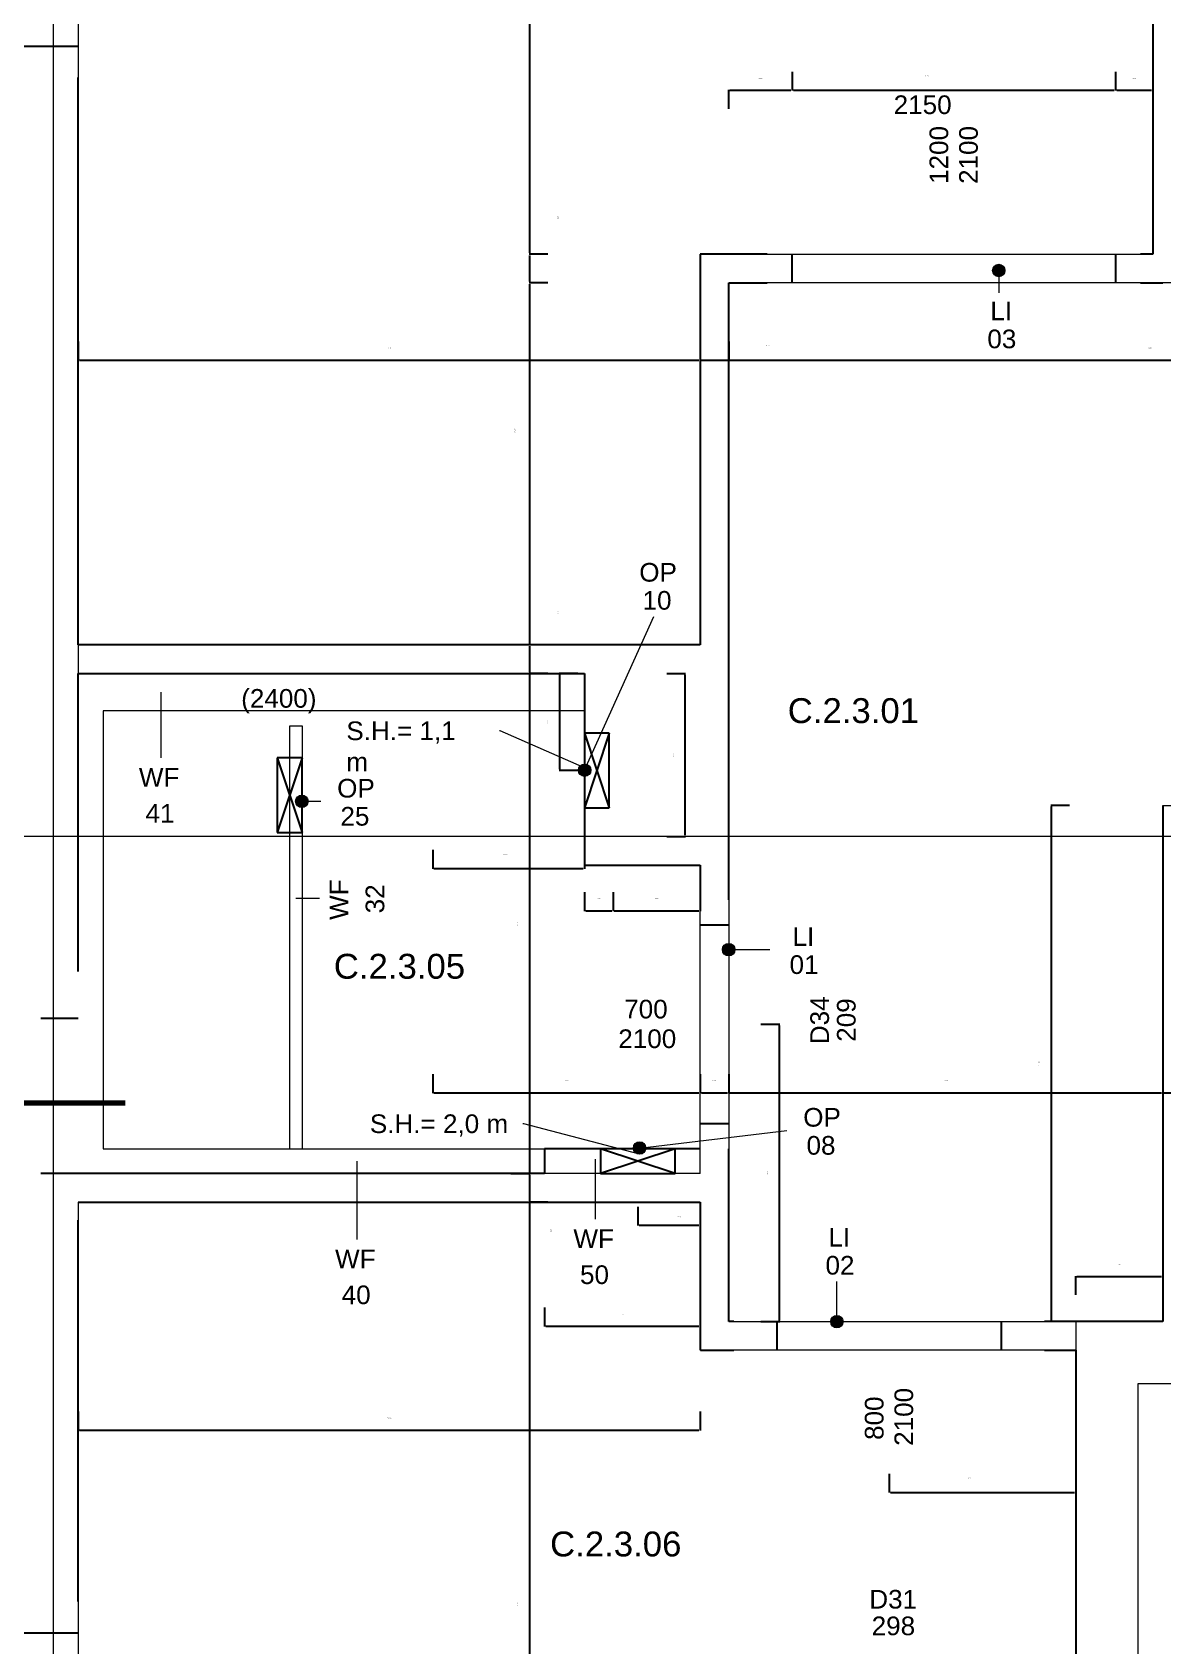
# Model space of a CAD drawing. Extents: x -47641 to 202, y -7675 to 12965.
# Drawn here: x -45020 to -40475, y -3854 to 2630 of the extents above; entities that cross this region are included whole.
import ezdxf

# ---------------------------------------------------------------- set-up
doc = ezdxf.new("R2010")
doc.units = 0
for name, color, linetype, lineweight in [('A-____-____-DIMS', 9, 'CONTINUOUS', 5), ('A-AREA-____-IDEN', 9, 'CONTINUOUS', 9), ('A-AREA-BNDY-OTLN', 9, 'CONTINUOUS', 5), ('A-DETL-____-OTLN', 9, 'CONTINUOUS', 25), ('A-DOOR-____-IDEN', 9, 'CONTINUOUS', 9), ('A-GENM-____-IDEN', 9, 'CONTINUOUS', 9), ('A-WALL-____-IDEN', 9, 'CONTINUOUS', 9), ('A-WALL-____-MCUT', 9, 'CONTINUOUS', 25), ('A-WALL-____-PATT', 9, 'CONTINUOUS', 25), ('G-____-____-SYMB', 9, 'CONTINUOUS', 9), ('G-____-____-TEXT', 9, 'CONTINUOUS', 5), ('I-WALL-____-MCUT', 9, 'CONTINUOUS', 25), ('I-WALL-____-OTLN', 9, 'CONTINUOUS', 9), ('S-GRID-____-OTLN', 9, 'CONTINUOUS', 5), ('S-STRS-____-MBND', 9, 'CONTINUOUS', 9)]:
    doc.layers.add(name, color=color, linetype=linetype, lineweight=lineweight)
doc.styles.add('Arial_1', font='Arial_1')
doc.styles.add('Arial_2', font='Arial_2')
doc.styles.add('Arial_B', font='Arial_B')
doc.dimstyles.get("Standard").update_dxf_attribs({"dimtxt": 2.5, "dimasz": 2.5, "dimexe": 1.25, "dimexo": 0.625, "dimtad": 0, "dimtoh": 1, "dimdec": 4, "dimzin": 1, "dimdsep": 46, "dimtxsty": 'Standard', "dimcen": 0.09, "dimadec": 0, "dimazin": 0, "dimtfac": 1, "dimtdec": 4, "dimtofl": 0, "dimtmove": 0, "dimatfit": 3, "dimfxl": 1, "dimtolj": 1, "dimtzin": 0, "dimarcsym": 0})

# ---------------------------------------------------------------- blocks, each defined once
blk = doc.blocks.new('*D13')
at = {"layer": 'A-____-____-DIMS', "color": 0, "linetype": 'ByBlock', "lineweight": -2}
for p, q in [((-42959.9, -2495.6), (-42959.9, -2571.2)), ((-42334.9, -2495.6), (-42334.9, -2571.2)), ((-42954.9, -2569.9), (-42339.9, -2569.9))]:
    blk.add_line(p, q, dxfattribs=at)
for points in [[(-42959.9, -2569.9), (-42957.4, -2569.5), (-42957.4, -2570.4)], [(-42334.9, -2569.9), (-42337.4, -2570.4), (-42337.4, -2569.5)]]:
    blk.add_solid(points, dxfattribs=at)
at = {"layer": 'A-____-____-DIMS', "color": 0, "linetype": 'CONTINUOUS', "lineweight": -2, "insert": (-42647.4, -2521.7), "char_height": 2.5, "width": 13.611, "attachment_point": 5}
blk.add_mtext('625.0000', dxfattribs=at)
blk = doc.blocks.new('*D15')
at = {"layer": 'A-____-____-DIMS', "color": 0, "linetype": 'ByBlock', "lineweight": -2}
for p, q in [((-44834.9, -2913.4), (-44834.9, -2989)), ((-42334.9, -2913.4), (-42334.9, -2989)), ((-44829.9, -2987.8), (-42339.9, -2987.8))]:
    blk.add_line(p, q, dxfattribs=at)
for points in [[(-44834.9, -2987.8), (-44832.4, -2987.4), (-44832.4, -2988.2)], [(-42334.9, -2987.8), (-42337.4, -2988.2), (-42337.4, -2987.4)]]:
    blk.add_solid(points, dxfattribs=at)
at = {"layer": 'A-____-____-DIMS', "color": 0, "linetype": 'CONTINUOUS', "lineweight": -2, "insert": (-43584.9, -2939.5), "char_height": 2.5, "width": 15.556, "attachment_point": 5}
blk.add_mtext('2500.0000', dxfattribs=at)
blk = doc.blocks.new('*D16')
at = {"layer": 'A-____-____-DIMS', "color": 0, "linetype": 'ByBlock', "lineweight": -2}
for p, q in [((-42585.1, -2089.8), (-42585.1, -2165.4)), ((-42334.9, -2089.8), (-42334.9, -2165.4)), ((-42580.1, -2164.2), (-42339.9, -2164.2))]:
    blk.add_line(p, q, dxfattribs=at)
for points in [[(-42585.1, -2164.2), (-42582.6, -2163.8), (-42582.6, -2164.6)], [(-42334.9, -2164.2), (-42337.4, -2164.6), (-42337.4, -2163.8)]]:
    blk.add_solid(points, dxfattribs=at)
at = {"layer": 'A-____-____-DIMS', "color": 0, "linetype": 'CONTINUOUS', "lineweight": -2, "insert": (-42419.2, -2131.6), "char_height": 2.5, "width": 13.056, "attachment_point": 5}
blk.add_mtext('250.2153', dxfattribs=at)
blk = doc.blocks.new('*D30')
at = {"layer": 'A-____-____-DIMS', "color": 0, "linetype": 'ByBlock', "lineweight": -2}
for p, q in [((-43409.9, -1557.6), (-43409.9, -1633.2)), ((-42334.9, -1557.6), (-42334.9, -1633.2)), ((-43404.9, -1632), (-42339.9, -1632))]:
    blk.add_line(p, q, dxfattribs=at)
for points in [[(-43409.9, -1632), (-43407.4, -1631.6), (-43407.4, -1632.4)], [(-42334.9, -1632), (-42337.4, -1632.4), (-42337.4, -1631.6)]]:
    blk.add_solid(points, dxfattribs=at)
at = {"layer": 'A-____-____-DIMS', "color": 0, "linetype": 'CONTINUOUS', "lineweight": -2, "insert": (-42872.4, -1583.7), "char_height": 2.5, "width": 15, "attachment_point": 5}
blk.add_mtext('1075.0000', dxfattribs=at)
blk = doc.blocks.new('*D31')
at = {"layer": 'A-____-____-DIMS', "color": 0, "linetype": 'ByBlock', "lineweight": -2}
for p, q in [((-43409.9, -656.2), (-43409.9, -731.8)), ((-42799.9, -656.2), (-42799.9, -731.8)), ((-43404.9, -730.6), (-42804.9, -730.6))]:
    blk.add_line(p, q, dxfattribs=at)
for points in [[(-43409.9, -730.6), (-43407.4, -730.2), (-43407.4, -731)], [(-42799.9, -730.6), (-42802.4, -731), (-42802.4, -730.2)]]:
    blk.add_solid(points, dxfattribs=at)
at = {"layer": 'A-____-____-DIMS', "color": 0, "linetype": 'CONTINUOUS', "lineweight": -2, "insert": (-43117.5, -673.2), "char_height": 2.5, "width": 13.056, "attachment_point": 5}
blk.add_mtext('610.0000', dxfattribs=at)
blk = doc.blocks.new('*D51')
at = {"layer": 'A-____-____-DIMS', "color": 0, "linetype": 'ByBlock', "lineweight": -2}
for p, q in [((-42219.9, 1387.3), (-42219.9, 1311.7)), ((-38834.9, 1387.3), (-38834.9, 1311.7)), ((-42214.9, 1312.9), (-38839.9, 1312.9))]:
    blk.add_line(p, q, dxfattribs=at)
for points in [[(-42219.9, 1312.9), (-42217.4, 1313.3), (-42217.4, 1312.5)], [(-38834.9, 1312.9), (-38837.4, 1312.5), (-38837.4, 1313.3)]]:
    blk.add_solid(points, dxfattribs=at)
at = {"layer": 'A-____-____-DIMS', "color": 0, "linetype": 'CONTINUOUS', "lineweight": -2, "insert": (-40527.4, 1361.2), "char_height": 2.5, "width": 15.556, "attachment_point": 5}
blk.add_mtext('3385.0000', dxfattribs=at)
blk = doc.blocks.new('*D52')
at = {"layer": 'A-____-____-DIMS', "color": 0, "linetype": 'ByBlock', "lineweight": -2}
for p, q in [((-42334.9, 1387.3), (-42334.9, 1311.7)), ((-42219.9, 1387.3), (-42219.9, 1311.7)), ((-42329.9, 1312.9), (-42224.9, 1312.9))]:
    blk.add_line(p, q, dxfattribs=at)
for points in [[(-42334.9, 1312.9), (-42332.4, 1313.3), (-42332.4, 1312.5)], [(-42219.9, 1312.9), (-42222.4, 1312.5), (-42222.4, 1313.3)]]:
    blk.add_solid(points, dxfattribs=at)
at = {"layer": 'A-____-____-DIMS', "color": 0, "linetype": 'CONTINUOUS', "lineweight": -2, "insert": (-42061.9, 1370.3), "char_height": 2.5, "width": 12.5, "attachment_point": 5}
blk.add_mtext('115.0000', dxfattribs=at)
blk = doc.blocks.new('*D65')
at = {"layer": 'A-____-____-DIMS', "color": 0, "linetype": 'ByBlock', "lineweight": -2}
for p, q in [((-42946.9, 1738.2), (-43022.6, 1738.2)), ((-43021.3, 1733.2), (-43021.3, 1628.2)), ((-42946.9, 1623.2), (-43022.6, 1623.2))]:
    blk.add_line(p, q, dxfattribs=at)
for points in [[(-43021.3, 1738.2), (-43020.9, 1735.7), (-43021.7, 1735.7)], [(-43021.3, 1623.2), (-43021.7, 1625.7), (-43020.9, 1625.7)]]:
    blk.add_solid(points, dxfattribs=at)
at = {"layer": 'A-____-____-DIMS', "color": 0, "linetype": 'CONTINUOUS', "lineweight": -2, "insert": (-42906.3, 1886), "char_height": 2.5, "width": 12.5, "attachment_point": 5, "rotation": 90}
blk.add_mtext('115.0000', dxfattribs=at)
blk = doc.blocks.new('*D66')
at = {"layer": 'A-____-____-DIMS', "color": 0, "linetype": 'ByBlock', "lineweight": -2}
for p, q in [((-42946.9, 6248.2), (-43022.6, 6248.2)), ((-43021.3, 6243.2), (-43021.3, 1743.2)), ((-42946.9, 1738.2), (-43022.6, 1738.2))]:
    blk.add_line(p, q, dxfattribs=at)
for points in [[(-43021.3, 6248.2), (-43020.9, 6245.7), (-43021.7, 6245.7)], [(-43021.3, 1738.2), (-43021.7, 1740.7), (-43020.9, 1740.7)]]:
    blk.add_solid(points, dxfattribs=at)
at = {"layer": 'A-____-____-DIMS', "color": 0, "linetype": 'CONTINUOUS', "lineweight": -2, "insert": (-43078.7, 3825), "char_height": 2.5, "width": 15.278, "attachment_point": 5, "rotation": 90}
blk.add_mtext('4510.0000', dxfattribs=at)
blk = doc.blocks.new('*D112')
at = {"layer": 'A-____-____-DIMS', "color": 0, "linetype": 'ByBlock', "lineweight": -2}
for p, q in [((-41574.9, -3163.4), (-41574.9, -3239)), ((-40824.9, -3163.4), (-40824.9, -3239)), ((-41569.9, -3237.8), (-40829.9, -3237.8))]:
    blk.add_line(p, q, dxfattribs=at)
for points in [[(-41574.9, -3237.8), (-41572.4, -3237.4), (-41572.4, -3238.2)], [(-40824.9, -3237.8), (-40827.4, -3238.2), (-40827.4, -3237.4)]]:
    blk.add_solid(points, dxfattribs=at)
at = {"layer": 'A-____-____-DIMS', "color": 0, "linetype": 'CONTINUOUS', "lineweight": -2, "insert": (-41254, -3180.4), "char_height": 2.5, "width": 13.611, "attachment_point": 5}
blk.add_mtext('750.0000', dxfattribs=at)
blk = doc.blocks.new('*D117')
at = {"layer": 'A-____-____-DIMS', "color": 0, "linetype": 'ByBlock', "lineweight": -2}
for p, q in [((-42946.9, -2071.8), (-43022.6, -2071.8)), ((-43021.3, -2076.8), (-43021.3, -5296.8)), ((-42946.9, -5301.8), (-43022.6, -5301.8))]:
    blk.add_line(p, q, dxfattribs=at)
for points in [[(-43021.3, -2071.8), (-43020.9, -2074.3), (-43021.7, -2074.3)], [(-43021.3, -5301.8), (-43021.7, -5299.3), (-43020.9, -5299.3)]]:
    blk.add_solid(points, dxfattribs=at)
at = {"layer": 'A-____-____-DIMS', "color": 0, "linetype": 'CONTINUOUS', "lineweight": -2, "insert": (-43069.6, -3686.8), "char_height": 2.5, "width": 15.556, "attachment_point": 5, "rotation": 90}
blk.add_mtext('3230.0000', dxfattribs=at)
blk = doc.blocks.new('*D128')
at = {"layer": 'A-____-____-DIMS', "color": 0, "linetype": 'ByBlock', "lineweight": -2}
for p, q in [((-43095.7, -1956.8), (-43020.1, -1956.8)), ((-43021.3, -1961.8), (-43021.3, -2066.8)), ((-42946.9, -2071.8), (-43022.6, -2071.8))]:
    blk.add_line(p, q, dxfattribs=at)
for points in [[(-43021.3, -1956.8), (-43020.9, -1959.3), (-43021.7, -1959.3)], [(-43021.3, -2071.8), (-43021.7, -2069.3), (-43020.9, -2069.3)]]:
    blk.add_solid(points, dxfattribs=at)
at = {"layer": 'A-____-____-DIMS', "color": 0, "linetype": 'CONTINUOUS', "lineweight": -2, "insert": (-42934.5, -2185.1), "char_height": 2.5, "width": 12.5, "attachment_point": 5, "rotation": 90}
blk.add_mtext('115.0000', dxfattribs=at)
blk = doc.blocks.new('*D131')
at = {"layer": 'A-____-____-DIMS', "color": 0, "linetype": 'ByBlock', "lineweight": -2}
for p, q in [((-42946.9, 168.2), (-43022.6, 168.2)), ((-43021.3, 163.2), (-43021.3, 58.2)), ((-42946.9, 53.2), (-43022.6, 53.2))]:
    blk.add_line(p, q, dxfattribs=at)
for points in [[(-43021.3, 168.2), (-43020.9, 165.7), (-43021.7, 165.7)], [(-43021.3, 53.2), (-43021.7, 55.7), (-43020.9, 55.7)]]:
    blk.add_solid(points, dxfattribs=at)
at = {"layer": 'A-____-____-DIMS', "color": 0, "linetype": 'CONTINUOUS', "lineweight": -2, "insert": (-42906.3, 299), "char_height": 2.5, "width": 12.5, "attachment_point": 5, "rotation": 90}
blk.add_mtext('115.0000', dxfattribs=at)
blk = doc.blocks.new('*D132')
at = {"layer": 'A-____-____-DIMS', "color": 0, "linetype": 'ByBlock', "lineweight": -2}
for p, q in [((-42219.9, -1557.6), (-42219.9, -1633.2)), ((-40474.9, -1557.6), (-40474.9, -1633.2)), ((-42214.9, -1632), (-40479.9, -1632))]:
    blk.add_line(p, q, dxfattribs=at)
for points in [[(-42219.9, -1632), (-42217.4, -1631.6), (-42217.4, -1632.4)], [(-40474.9, -1632), (-40477.4, -1632.4), (-40477.4, -1631.6)]]:
    blk.add_solid(points, dxfattribs=at)
at = {"layer": 'A-____-____-DIMS', "color": 0, "linetype": 'CONTINUOUS', "lineweight": -2, "insert": (-41347.4, -1583.7), "char_height": 2.5, "width": 15.278, "attachment_point": 5}
blk.add_mtext('1745.0000', dxfattribs=at)
blk = doc.blocks.new('*D134')
at = {"layer": 'A-____-____-DIMS', "color": 0, "linetype": 'ByBlock', "lineweight": -2}
for p, q in [((-42946.9, 1623.2), (-43022.6, 1623.2)), ((-43021.3, 1618.2), (-43021.3, 173.2)), ((-42946.9, 168.2), (-43022.6, 168.2))]:
    blk.add_line(p, q, dxfattribs=at)
for points in [[(-43021.3, 1623.2), (-43020.9, 1620.7), (-43021.7, 1620.7)], [(-43021.3, 168.2), (-43021.7, 170.7), (-43020.9, 170.7)]]:
    blk.add_solid(points, dxfattribs=at)
at = {"layer": 'A-____-____-DIMS', "color": 0, "linetype": 'CONTINUOUS', "lineweight": -2, "insert": (-43078.7, 1028.9), "char_height": 2.5, "width": 15.278, "attachment_point": 5, "rotation": 90}
blk.add_mtext('1455.0000', dxfattribs=at)
blk = doc.blocks.new('*D137')
at = {"layer": 'A-____-____-DIMS', "color": 0, "linetype": 'ByBlock', "lineweight": -2}
for p, q in [((-40474.9, -1557.6), (-40474.9, -1633.2)), ((-40224.9, -1557.6), (-40224.9, -1633.2)), ((-40469.9, -1632), (-40229.9, -1632))]:
    blk.add_line(p, q, dxfattribs=at)
for points in [[(-40474.9, -1632), (-40472.4, -1631.6), (-40472.4, -1632.4)], [(-40224.9, -1632), (-40227.4, -1632.4), (-40227.4, -1631.6)]]:
    blk.add_solid(points, dxfattribs=at)
at = {"layer": 'A-____-____-DIMS', "color": 0, "linetype": 'CONTINUOUS', "lineweight": -2, "insert": (-40349.9, -1583.7), "char_height": 2.5, "width": 13.611, "attachment_point": 5}
blk.add_mtext('250.0000', dxfattribs=at)
blk = doc.blocks.new('*D138')
at = {"layer": 'A-____-____-DIMS', "color": 0, "linetype": 'ByBlock', "lineweight": -2}
for p, q in [((-42946.9, 53.2), (-43022.6, 53.2)), ((-43021.3, 48.2), (-43021.3, -1951.8)), ((-43095.7, -1956.8), (-43020.1, -1956.8))]:
    blk.add_line(p, q, dxfattribs=at)
for points in [[(-43021.3, 53.2), (-43020.9, 50.7), (-43021.7, 50.7)], [(-43021.3, -1956.8), (-43021.7, -1954.3), (-43020.9, -1954.3)]]:
    blk.add_solid(points, dxfattribs=at)
at = {"layer": 'A-____-____-DIMS', "color": 0, "linetype": 'CONTINUOUS', "lineweight": -2, "insert": (-43069.6, -951.8), "char_height": 2.5, "width": 15, "attachment_point": 5, "rotation": 90}
blk.add_mtext('2010.0000', dxfattribs=at)
blk = doc.blocks.new('*D151')
at = {"layer": 'A-____-____-DIMS', "color": 0, "linetype": 'ByBlock', "lineweight": -2}
for p, q in [((-44834.9, 1387.3), (-44834.9, 1311.7)), ((-42334.9, 1387.3), (-42334.9, 1311.7)), ((-44829.9, 1312.9), (-42339.9, 1312.9))]:
    blk.add_line(p, q, dxfattribs=at)
for points in [[(-44834.9, 1312.9), (-44832.4, 1313.3), (-44832.4, 1312.5)], [(-42334.9, 1312.9), (-42337.4, 1312.5), (-42337.4, 1313.3)]]:
    blk.add_solid(points, dxfattribs=at)
at = {"layer": 'A-____-____-DIMS', "color": 0, "linetype": 'CONTINUOUS', "lineweight": -2, "insert": (-43584.9, 1361.2), "char_height": 2.5, "width": 15.556, "attachment_point": 5}
blk.add_mtext('2500.0000', dxfattribs=at)
blk = doc.blocks.new('*D157')
at = {"layer": 'A-____-____-DIMS', "color": 0, "linetype": 'ByBlock', "lineweight": -2}
for p, q in [((-40474.9, -2295.9), (-40474.9, -2371.6)), ((-40824.9, -2444.7), (-40824.9, -2369.1)), ((-40819.9, -2370.3), (-40479.9, -2370.3))]:
    blk.add_line(p, q, dxfattribs=at)
for points in [[(-40824.9, -2370.3), (-40822.4, -2369.9), (-40822.4, -2370.7)], [(-40474.9, -2370.3), (-40477.4, -2370.7), (-40477.4, -2369.9)]]:
    blk.add_solid(points, dxfattribs=at)
at = {"layer": 'A-____-____-DIMS', "color": 0, "linetype": 'CONTINUOUS', "lineweight": -2, "insert": (-40649.9, -2322), "char_height": 2.5, "width": 13.611, "attachment_point": 5}
blk.add_mtext('350.0000', dxfattribs=at)
blk = doc.blocks.new('*D159')
at = {"layer": 'A-____-____-DIMS', "color": 0, "linetype": 'ByBlock', "lineweight": -2}
for p, q in [((-40849.7, -476.8), (-40925.4, -476.8)), ((-40924.1, -481.8), (-40924.1, -2546.8)), ((-40849.7, -2551.8), (-40925.4, -2551.8))]:
    blk.add_line(p, q, dxfattribs=at)
for points in [[(-40924.1, -476.8), (-40923.7, -479.3), (-40924.5, -479.3)], [(-40924.1, -2551.8), (-40924.5, -2549.3), (-40923.7, -2549.3)]]:
    blk.add_solid(points, dxfattribs=at)
at = {"layer": 'A-____-____-DIMS', "color": 0, "linetype": 'CONTINUOUS', "lineweight": -2, "insert": (-40972.4, -1514.3), "char_height": 2.5, "width": 15.556, "attachment_point": 5, "rotation": 90}
blk.add_mtext('2075.0000', dxfattribs=at)
blk = doc.blocks.new('*D162')
at = {"layer": 'A-____-____-DIMS', "color": 0, "linetype": 'ByBlock', "lineweight": -2}
for p, q in [((-42799.9, -826.3), (-42799.9, -901.9)), ((-42684.9, -826.3), (-42684.9, -901.9)), ((-42794.9, -900.7), (-42689.9, -900.7))]:
    blk.add_line(p, q, dxfattribs=at)
for points in [[(-42799.9, -900.7), (-42797.4, -900.3), (-42797.4, -901.1)], [(-42684.9, -900.7), (-42687.4, -901.1), (-42687.4, -900.3)]]:
    blk.add_solid(points, dxfattribs=at)
at = {"layer": 'A-____-____-DIMS', "color": 0, "linetype": 'CONTINUOUS', "lineweight": -2, "insert": (-42742.4, -852.4), "char_height": 2.5, "width": 12.5, "attachment_point": 5}
blk.add_mtext('115.0000', dxfattribs=at)
blk = doc.blocks.new('*D163')
at = {"layer": 'A-____-____-DIMS', "color": 0, "linetype": 'ByBlock', "lineweight": -2}
for p, q in [((-42684.9, -826.3), (-42684.9, -901.9)), ((-42334.9, -826.3), (-42334.9, -901.9)), ((-42679.9, -900.7), (-42339.9, -900.7))]:
    blk.add_line(p, q, dxfattribs=at)
for points in [[(-42684.9, -900.7), (-42682.4, -900.3), (-42682.4, -901.1)], [(-42334.9, -900.7), (-42337.4, -901.1), (-42337.4, -900.3)]]:
    blk.add_solid(points, dxfattribs=at)
at = {"layer": 'A-____-____-DIMS', "color": 0, "linetype": 'CONTINUOUS', "lineweight": -2, "insert": (-42509.9, -852.4), "char_height": 2.5, "width": 13.611, "attachment_point": 5}
blk.add_mtext('350.0000', dxfattribs=at)
blk = doc.blocks.new('*D164')
at = {"layer": 'A-____-____-DIMS', "color": 0, "linetype": 'ByBlock', "lineweight": -2}
for p, q in [((-42468.9, 53.2), (-42393.3, 53.2)), ((-42394.5, -597.1), (-42394.5, 48.2)), ((-42468.9, -602.1), (-42393.3, -602.1))]:
    blk.add_line(p, q, dxfattribs=at)
for points in [[(-42394.5, 53.2), (-42394.1, 50.7), (-42394.9, 50.7)], [(-42394.5, -602.1), (-42394.9, -599.6), (-42394.1, -599.6)]]:
    blk.add_solid(points, dxfattribs=at)
at = {"layer": 'A-____-____-DIMS', "color": 0, "linetype": 'CONTINUOUS', "lineweight": -2, "insert": (-42442.8, -274.4), "char_height": 2.5, "width": 13.056, "attachment_point": 5, "rotation": 90}
blk.add_mtext('655.3001', dxfattribs=at)
blk = doc.blocks.new('*D165')
at = {"layer": 'A-____-____-DIMS', "color": 0, "linetype": 'ByBlock', "lineweight": -2}
for p, q in [((-42090.4, -1356.8), (-42014.7, -1356.8)), ((-42016, -2546.8), (-42016, -1361.8)), ((-42090.4, -2551.8), (-42014.7, -2551.8))]:
    blk.add_line(p, q, dxfattribs=at)
for points in [[(-42016, -1356.8), (-42015.6, -1359.3), (-42016.4, -1359.3)], [(-42016, -2551.8), (-42016.4, -2549.3), (-42015.6, -2549.3)]]:
    blk.add_solid(points, dxfattribs=at)
at = {"layer": 'A-____-____-DIMS', "color": 0, "linetype": 'CONTINUOUS', "lineweight": -2, "insert": (-42064.3, -1954.3), "char_height": 2.5, "width": 14.444, "attachment_point": 5, "rotation": 90}
blk.add_mtext('1195.0000', dxfattribs=at)
blk = doc.blocks.new('*D168')
at = {"layer": 'A-____-____-DIMS', "color": 0, "linetype": 'ByBlock', "lineweight": -2}
for p, q in [((-41964.9, 2471.5), (-41964.9, 2395.9)), ((-42219.9, 2322.8), (-42219.9, 2398.4)), ((-42214.9, 2397.1), (-41969.9, 2397.1))]:
    blk.add_line(p, q, dxfattribs=at)
for points in [[(-42219.9, 2397.1), (-42217.4, 2397.6), (-42217.4, 2396.7)], [(-41964.9, 2397.1), (-41967.4, 2396.7), (-41967.4, 2397.6)]]:
    blk.add_solid(points, dxfattribs=at)
at = {"layer": 'A-____-____-DIMS', "color": 0, "linetype": 'CONTINUOUS', "lineweight": -2, "insert": (-42092.4, 2445.4), "char_height": 2.5, "width": 13.611, "attachment_point": 5}
blk.add_mtext('255.0000', dxfattribs=at)
blk = doc.blocks.new('*D169')
at = {"layer": 'A-____-____-DIMS', "color": 0, "linetype": 'ByBlock', "lineweight": -2}
for p, q in [((-41964.9, 2471.5), (-41964.9, 2395.9)), ((-40664.9, 2471.5), (-40664.9, 2395.9)), ((-41959.9, 2397.1), (-40669.9, 2397.1))]:
    blk.add_line(p, q, dxfattribs=at)
for points in [[(-41964.9, 2397.1), (-41962.4, 2397.6), (-41962.4, 2396.7)], [(-40664.9, 2397.1), (-40667.4, 2396.7), (-40667.4, 2397.6)]]:
    blk.add_solid(points, dxfattribs=at)
at = {"layer": 'A-____-____-DIMS', "color": 0, "linetype": 'CONTINUOUS', "lineweight": -2, "insert": (-41424.7, 2454.5), "char_height": 2.5, "width": 15, "attachment_point": 5}
blk.add_mtext('1300.0000', dxfattribs=at)
blk = doc.blocks.new('*D170')
at = {"layer": 'A-____-____-DIMS', "color": 0, "linetype": 'ByBlock', "lineweight": -2}
for p, q in [((-40664.9, 2471.5), (-40664.9, 2395.9)), ((-40514.9, 2471.5), (-40514.9, 2395.9)), ((-40659.9, 2397.1), (-40519.9, 2397.1))]:
    blk.add_line(p, q, dxfattribs=at)
for points in [[(-40664.9, 2397.1), (-40662.4, 2397.6), (-40662.4, 2396.7)], [(-40514.9, 2397.1), (-40517.4, 2396.7), (-40517.4, 2397.6)]]:
    blk.add_solid(points, dxfattribs=at)
at = {"layer": 'A-____-____-DIMS', "color": 0, "linetype": 'CONTINUOUS', "lineweight": -2, "insert": (-40589.9, 2445.4), "char_height": 2.5, "width": 13.056, "attachment_point": 5}
blk.add_mtext('150.0000', dxfattribs=at)
blk = doc.blocks.new('*D237')
at = {"layer": 'A-____-____-DIMS', "color": 0, "linetype": 'ByBlock', "lineweight": -2}
for p, q in [((-42334.9, -1557.6), (-42334.9, -1633.2)), ((-42219.9, -1557.6), (-42219.9, -1633.2)), ((-42329.9, -1632), (-42224.9, -1632))]:
    blk.add_line(p, q, dxfattribs=at)
for points in [[(-42334.9, -1632), (-42332.4, -1631.6), (-42332.4, -1632.4)], [(-42219.9, -1632), (-42222.4, -1632.4), (-42222.4, -1631.6)]]:
    blk.add_solid(points, dxfattribs=at)
at = {"layer": 'A-____-____-DIMS', "color": 0, "linetype": 'CONTINUOUS', "lineweight": -2, "insert": (-42277.4, -1583.7), "char_height": 2.5, "width": 12.5, "attachment_point": 5}
blk.add_mtext('115.0000', dxfattribs=at)
blk = doc.blocks.new('*D268')
at = {"layer": 'A-____-____-DIMS', "color": 0, "linetype": 'ByBlock', "lineweight": -2}
for p, q in [((-42826.1, 53.2), (-42901.8, 53.2)), ((-42900.5, 48.2), (-42900.5, -331.8)), ((-42826.1, -336.8), (-42901.8, -336.8))]:
    blk.add_line(p, q, dxfattribs=at)
for points in [[(-42900.5, 53.2), (-42900.1, 50.7), (-42900.9, 50.7)], [(-42900.5, -336.8), (-42900.9, -334.3), (-42900.1, -334.3)]]:
    blk.add_solid(points, dxfattribs=at)
at = {"layer": 'A-____-____-DIMS', "color": 0, "linetype": 'CONTINUOUS', "lineweight": -2, "insert": (-42948.8, -141.8), "char_height": 2.5, "width": 13.056, "attachment_point": 5, "rotation": 90}
blk.add_mtext('390.0197', dxfattribs=at)

msp = doc.modelspace()

# ---------------------------------------------------------------- hatches: boundary and pattern name
at = {"layer": 'A-GENM-____-IDEN'}
h = msp.add_hatch(color=256, dxfattribs=at)
edge = h.paths.add_edge_path(flags=0)
edge.add_arc((-41134.22867, 1672.79813), 25, 0, 360)
h = msp.add_hatch(color=256, dxfattribs=at)
edge = h.paths.add_edge_path(flags=0)
edge.add_arc((-42798.99951, -335.76924), 25, 0, 360)
h = msp.add_hatch(color=256, dxfattribs=at)
edge = h.paths.add_edge_path(flags=0)
edge.add_arc((-43935.95639, -460.694), 25, 0, 360)
h = msp.add_hatch(color=256, dxfattribs=at)
edge = h.paths.add_edge_path(flags=0)
edge.add_arc((-42219.90222, -1056.79436), 25, 0, 360)
h = msp.add_hatch(color=256, dxfattribs=at)
edge = h.paths.add_edge_path(flags=0)
edge.add_arc((-42578.19145, -1854.11416), 25, 0, 360)
h = msp.add_hatch(color=256, dxfattribs=at)
edge = h.paths.add_edge_path(flags=0)
edge.add_arc((-41784.90222, -2551.79436), 25, 0, 360)
at = {"layer": 'A-WALL-____-PATT', "lineweight": 5}
h = msp.add_hatch(dxfattribs=at)
h.set_pattern_fill('FP_1', color=256, style=0)
h.set_pattern_definition([])
h.paths.add_polyline_path([(-44834.90222, -5301.79436), (-44834.90222, -4801.79436), (-45274.90222, -4801.79436), (-45274.90222, -5301.79436)], flags=0)
h.paths.add_polyline_path([(-44834.90222, -3801.79436), (-44834.90222, -1956.79436), (-45274.90222, -1956.79436), (-45274.90222, -3801.79436)], flags=0)
h.paths.add_polyline_path([(-45054.90222, -1331.79436), (-44834.90222, -1331.79436), (-44834.90222, 2573.20564), (-45274.90222, 2573.20564), (-45274.90222, -1331.79436)], flags=0)
h.paths.add_polyline_path([(-45274.90222, 3573.20564), (-44834.90222, 3573.20564), (-44834.90222, 7548.20564), (-45274.90222, 7548.20564)], flags=0)
h = msp.add_hatch(dxfattribs=at)
h.set_pattern_fill('FP_3', color=256, style=0)
h.set_pattern_definition([])
h.paths.add_polyline_path([(-42334.90222, -2666.79436), (-42219.90222, -2666.79436), (-42219.90222, -1756.79436), (-42334.90222, -1756.79436), (-42334.90222, -2071.79436)], flags=0)
h.paths.add_polyline_path([(-42219.90222, -956.79436), (-42219.90222, 1738.20564), (-42334.90222, 1738.20564), (-42334.90222, -956.79436)], flags=0)
h = msp.add_hatch(dxfattribs=at)
h.set_pattern_fill('FP_3', color=256, style=0)
h.set_pattern_definition([])
h.paths.add_polyline_path([(-36959.90222, 1623.20564), (-36959.90222, 1738.20564), (-39399.90222, 1738.20564), (-39399.90222, 1623.20564), (-37313.92271, 1623.20564)], flags=0)
h.paths.add_polyline_path([(-40299.90222, 1623.20564), (-40299.90222, 1738.20564), (-40664.90222, 1738.20564), (-40664.90222, 1623.20564)], flags=0)
h.paths.add_polyline_path([(-41964.90222, 1623.20564), (-41964.90222, 1738.20564), (-42219.90222, 1738.20564), (-42219.90222, 1623.20564)], flags=0)
h = msp.add_hatch(dxfattribs=at)
h.set_pattern_fill('FP_3', color=256, style=0)
h.set_pattern_definition([])
h.paths.add_polyline_path([(-40824.90222, -2666.79436), (-40824.90222, -2551.79436), (-41124.90222, -2551.79436), (-41124.90222, -2666.79436)], flags=0)
h.paths.add_polyline_path([(-42024.90222, -2666.79436), (-42024.90222, -2551.79436), (-42219.90222, -2551.79436), (-42219.90222, -2666.79436)], flags=0)

# ---------------------------------------------------------------- linework, layer by layer
at = {"layer": 'A-AREA-BNDY-OTLN'}
for points in [[(-44834.90222, 7548.20564), (-44834.90222, 168.20564), (-42742.40222, 168.20564), (-42334.90222, 168.20564), (-42334.90222, 1738.20564), (-40514.90222, 1738.20564), (-40514.90222, 6148.20564), (-41149.90222, 6148.20564), (-41149.90222, 6368.20564), (-41962.13262, 6368.20564), (-42122.44076, 6368.20564), (-42122.44076, 6503.20564), (-42379.90222, 6503.20564), (-42379.90222, 7768.20564), (-44584.90222, 7768.20564), (-44584.90222, 7548.20564)], [(-40474.90222, -2551.79436), (-40474.90222, -2284.29436), (-40474.90222, -476.79436), (-38834.90222, -476.79436), (-38834.90222, 1623.20564), (-40457.40222, 1623.20564), (-42219.90222, 1623.20564), (-42219.90222, 110.70564), (-42219.90222, -659.59442), (-42219.90222, -1906.79436), (-42219.90222, -2014.29436), (-42219.90222, -2551.79436), (-40852.91182, -2551.79436), (-40824.90222, -2551.79436), (-40699.90222, -2551.79436)], [(-42334.90222, -1856.79436), (-42334.90222, -717.09442), (-42683.30695, -717.09442), (-42799.90222, -717.09442), (-42799.90222, -600.49915), (-42799.90222, -96.79436), (-44734.90222, -96.79436), (-44734.90222, -1856.79436), (-42959.90222, -1856.79436)], [(-44834.90222, -2071.79436), (-44834.90222, -5301.79436), (-40824.90222, -5301.79436), (-40824.90222, -2666.79436), (-42334.90222, -2666.79436), (-42334.90222, -2071.79436)]]:
    msp.add_lwpolyline(points, close=True, dxfattribs=at)
at = {"layer": 'A-DETL-____-OTLN'}
for p, q in [((-42699.90222, -186.81406), (-42799.90222, -486.81406)), ((-42799.90222, -186.81406), (-42699.90222, -486.81406)), ((-42699.90222, -186.81406), (-42799.90222, -186.81406)), ((-42799.90222, -186.81406), (-42799.90222, -486.81406)), ((-42699.90222, -486.81406), (-42699.90222, -186.81406)), ((-43934.90222, -286.4587), (-44034.90222, -586.4587)), ((-44034.90222, -286.4587), (-43934.90222, -586.4587)), ((-43934.90222, -286.4587), (-44034.90222, -286.4587)), ((-44034.90222, -286.4587), (-44034.90222, -586.4587)), ((-43934.90222, -586.4587), (-43934.90222, -286.4587)), ((-42799.90222, -486.81406), (-42699.90222, -486.81406)), ((-44034.90222, -586.4587), (-43934.90222, -586.4587)), ((-42435.11751, -1956.79436), (-42735.11751, -1856.79436)), ((-42435.11751, -1856.79436), (-42735.11751, -1956.79436)), ((-42735.11751, -1856.79436), (-42735.11751, -1956.79436)), ((-42435.11751, -1856.79436), (-42735.11751, -1856.79436)), ((-42435.11751, -1956.79436), (-42435.11751, -1856.79436)), ((-42735.11751, -1956.79436), (-42435.11751, -1956.79436))]:
    msp.add_line(p, q, dxfattribs=at)
at = {"layer": 'A-GENM-____-IDEN'}
for p, q in [((-41134.22867, 1672.79813), (-41134.22867, 1582.81005)), ((-42798.99951, -335.76924), (-42520.43797, 282.17445)), ((-43935.95639, -460.694), (-43860.10239, -460.694)), ((-42219.90222, -1056.79436), (-42054.41475, -1056.79436)), ((-42578.19145, -1854.11416), (-41986.29222, -1783.13725)), ((-41784.90222, -2551.79436), (-41784.90222, -2390.01845))]:
    msp.add_line(p, q, dxfattribs=at)
for centre in [(-41134.22867, 1672.79813), (-42798.99951, -335.76924), (-43935.95639, -460.694), (-42219.90222, -1056.79436), (-42578.19145, -1854.11416), (-41784.90222, -2551.79436)]:
    msp.add_circle(centre, 25, dxfattribs=at)
at = {"layer": 'A-WALL-____-IDEN'}
for p, q in [((-44503.22215, -21.79436), (-44503.22215, -285.694)), ((-43959.90222, -849.33343), (-43865.23832, -849.33343)), ((-43714.51527, -1906.79436), (-43714.51527, -2220.98723)), ((-42756.2808, -1898.63744), (-42756.2808, -2140.01845))]:
    msp.add_line(p, q, dxfattribs=at)
at = {"layer": 'A-WALL-____-MCUT'}
for p, q in [((-44834.90222, 2573.20564), (-45319.90222, 2573.20564)), ((-44834.90222, 168.20564), (-44834.90222, 2448.15603)), ((-44834.90222, -1144.24475), (-44834.90222, 53.20564)), ((-44984.90222, -1331.79436), (-44834.90222, -1331.79436)), ((-44834.90222, -1956.79436), (-44984.90222, -1956.79436)), ((-44834.90222, -3676.74475), (-44834.90222, -2144.34397)), ((-45319.90222, -3801.79436), (-44834.90222, -3801.79436))]:
    msp.add_line(p, q, dxfattribs=at)
at = {"layer": 'A-WALL-____-MCUT', "lineweight": 9}
for p, q in [((-44834.90222, 168.20564), (-44834.90222, 53.20564)), ((-42334.90222, -1956.79436), (-42334.90222, -1856.84397)), ((-42334.90222, -1956.79436), (-42959.90222, -1956.79436)), ((-40824.90222, -2551.79436), (-40824.90222, -2666.79436))]:
    msp.add_line(p, q, dxfattribs=at)
at = {"layer": 'G-____-____-SYMB', "linetype": 'CONTINUOUS', "lineweight": 100}
msp.add_line((-46581.5254, -1671.77796), (-44646.17084, -1671.77796), dxfattribs=at)
at = {"layer": 'G-____-____-TEXT', "color": 250, "lineweight": 9}
for p, q in [((-43138.12787, -177.21678), (-43141.581, -177.21678)), ((-42800.00577, -325.77434), (-43138.12787, -177.21678)), ((-43043.64127, -1756.41166), (-43047.0944, -1756.41166)), ((-42578.85647, -1878.93484), (-43043.64127, -1756.41166))]:
    msp.add_line(p, q, dxfattribs=at)
at = {"layer": 'I-WALL-____-MCUT'}
for p, q in [((-40514.90222, 6148.20564), (-40514.90222, 1738.20564)), ((-42064.95183, 1738.20564), (-42334.90222, 1738.20564)), ((-42334.90222, 1738.20564), (-42334.90222, 168.20564)), ((-41964.90222, 1623.20564), (-41964.90222, 1738.20564)), ((-40664.90222, 1738.20564), (-40664.90222, 1623.20564)), ((-40514.90222, 1738.20564), (-40564.85262, 1738.20564)), ((-42219.90222, 1623.20564), (-42064.95183, 1623.20564)), ((-42219.90222, -856.74475), (-42219.90222, 1623.20564)), ((-40564.85262, 1623.20564), (-40474.95183, 1623.20564)), ((-42334.90222, 168.20564), (-44834.90222, 168.20564)), ((-44834.90222, 53.20564), (-42799.90222, 53.20564)), ((-42799.90222, 53.20564), (-42799.90222, -717.09442)), ((-40474.90222, -476.79436), (-40474.90222, -2551.79436)), ((-42799.90222, -717.09442), (-42334.90222, -717.09442)), ((-42334.90222, -717.09442), (-42334.90222, -856.74475)), ((-42334.90222, -956.79436), (-42219.90222, -956.79436)), ((-42219.90222, -1756.79436), (-42334.90222, -1756.79436)), ((-42959.90222, -1856.79436), (-42959.90222, -1956.79436)), ((-42334.90222, -1856.79436), (-42959.90222, -1856.79436)), ((-42219.90222, -2551.79436), (-42219.90222, -1856.84397)), ((-42959.90222, -1956.79436), (-44834.90222, -1956.79436)), ((-44834.90222, -2071.79436), (-43594.41685, -2071.79436)), ((-43594.18757, -2071.79436), (-43573.58352, -2071.79436)), ((-43573.35423, -2071.79436), (-42334.90222, -2071.79436)), ((-42334.90222, -2071.79436), (-42334.90222, -2666.79436)), ((-42199.95183, -2551.79436), (-42219.90222, -2551.79436)), ((-42024.90222, -2666.79436), (-42024.90222, -2551.79436)), ((-41124.90222, -2551.79436), (-41124.90222, -2666.79436)), ((-40474.90222, -2551.79436), (-40949.85262, -2551.79436)), ((-42334.90222, -2666.79436), (-42334.00019, -2666.79436)), ((-42333.8364, -2666.79436), (-42199.95183, -2666.79436)), ((-40949.85262, -2666.79436), (-40824.90222, -2666.79436)), ((-40824.90222, -2666.79436), (-40824.90222, -5301.79436))]:
    msp.add_line(p, q, dxfattribs=at)
at = {"layer": 'I-WALL-____-OTLN'}
for p, q in [((-44734.90222, -96.79436), (-44734.90222, -1856.79436)), ((-42799.90222, -96.79436), (-44734.90222, -96.79436)), ((-43984.90222, -156.79436), (-43934.90222, -156.79436)), ((-43984.90222, -1856.79436), (-43984.90222, -156.79436)), ((-43934.90222, -156.79436), (-43934.90222, -1856.79436)), ((-44734.90222, -1856.79436), (-42959.90222, -1856.79436))]:
    msp.add_line(p, q, dxfattribs=at)
at = {"layer": 'S-GRID-____-OTLN', "linetype": 'CONTINUOUS', "lineweight": 9}
for p, q in [((-44934.90222, -6198.93533), (-44934.90222, 11487.43445)), ((-22634.82695, -601.79436), (-46120.05674, -601.79436))]:
    msp.add_line(p, q, dxfattribs=at)
at = {"layer": 'S-STRS-____-MBND'}
for p, q in [((-40574.90222, -2801.79436), (-40574.90222, -5301.79436)), ((-38874.90222, -2801.79436), (-40574.90222, -2801.79436))]:
    msp.add_line(p, q, dxfattribs=at)

# ---------------------------------------------------------------- texts
at = {"layer": 'A-AREA-____-IDEN', "lineweight": 5, "char_height": 100, "attachment_point": 1, "style": 'Arial_B'}
for s, insert, width in [('C.2.3.01', (-41982.65553, -46.1837), 433.3333333), ('C.2.3.05', (-43807.65582, -1073.59878), 455.5555556), ('C.2.3.06', (-42938.05262, -3395.33842), 455.5555556)]:
    msp.add_mtext(s, dxfattribs=dict(at, insert=insert, width=width))
at = {"layer": 'A-DOOR-____-IDEN', "lineweight": 5, "char_height": 75, "attachment_point": 1}
for s, insert, width, style in [('2150', (-41556.73769, 2376.35866), 191.6666667, 'Arial_1'), ('700', (-42640.02833, -1258.22195), 150, 'Arial_2'), ('2100', (-42663.84083, -1377.28445), 191.6666667, 'Arial_2'), ('D31', (-41654.66815, -3629.91148), 141.6666667, 'Arial_2'), ('298', (-41645.13847, -3736.95994), 150, 'Arial_2')]:
    msp.add_mtext(s, dxfattribs=dict(at, insert=insert, width=width, style=style))
at = {"layer": 'A-DOOR-____-IDEN', "lineweight": 5, "char_height": 75, "attachment_point": 1, "rotation": 90, "style": 'Arial_2'}
for s, insert, width in [('1200', (-41412.50689, 2020.46982), 191.6666667), ('2100', (-41293.44439, 2020.46982), 191.6666667), ('D34', (-41891.78511, -1436.56029), 166.6666667), ('209', (-41784.73665, -1427.03061), 150), ('2100', (-41553.44439, -3051.05576), 191.6666667), ('800', (-41672.50689, -3027.24326), 150)]:
    msp.add_mtext(s, dxfattribs=dict(at, insert=insert, width=width))
at = {"layer": 'A-GENM-____-IDEN', "lineweight": 5, "char_height": 75, "attachment_point": 1}
for s, insert, width, style in [('LI', (-41168.04042, 1547.91285), 58.3333333, 'Arial_2'), ('03', (-41180.04042, 1435.19128), 91.6666667, 'Arial_2'), ('OP', (-42579.44973, 497.27725), 108.3333333, 'Arial_2'), ('10', (-42566.24973, 384.55568), 75, 'Arial_2'), ('(2400)', (-44179.89873, -9.44281), 283.3333083, 'Arial_1'), ('OP', (-43794.11414, -370.5912), 108.3333333, 'Arial_2'), ('25', (-43780.91414, -483.31277), 91.6666667, 'Arial_2'), ('LI', (-41963.22651, -966.69157), 58.3333333, 'Arial_2'), ('01', (-41975.22651, -1079.41314), 75, 'Arial_2'), ('OP', (-41920.30397, -1693.03445), 108.3333333, 'Arial_2'), ('08', (-41907.10397, -1805.75602), 91.6666667, 'Arial_2'), ('LI', (-41818.71398, -2174.91566), 58.3333333, 'Arial_2'), ('02', (-41830.71398, -2287.63723), 91.6666667, 'Arial_2')]:
    msp.add_mtext(s, dxfattribs=dict(at, insert=insert, width=width, style=style))
at = {"layer": 'A-WALL-____-IDEN', "lineweight": 5, "char_height": 75, "attachment_point": 1, "style": 'Arial_1'}
for s, insert, width in [('WF', (-44591.19437, -326.7552), 139.5833333), ('41', (-44564.69437, -471.26884), 83.3333333), ('WF', (-42844.25302, -2181.07965), 139.5833333), ('WF', (-43802.48749, -2262.04843), 139.5833333), ('50', (-42817.75302, -2325.59329), 91.6666667), ('40', (-43775.98749, -2406.56207), 100)]:
    msp.add_mtext(s, dxfattribs=dict(at, insert=insert, width=width))
at = {"layer": 'A-WALL-____-IDEN', "lineweight": 5, "char_height": 75, "attachment_point": 1, "rotation": 90, "style": 'Arial_1'}
for s, insert, width in [('WF', (-43824.17712, -937.30565), 139.5833333), ('32', (-43679.66349, -910.80565), 91.6666667)]:
    msp.add_mtext(s, dxfattribs=dict(at, insert=insert, width=width))
at = {"layer": 'G-____-____-TEXT', "color": 7, "lineweight": 9, "char_height": 75, "attachment_point": 1, "style": 'Arial_1'}
for s, insert, width in [('S.H.= 1,1 m', (-43757.12787, -139.71678), 516.6666508), ('S.H.= 2,0 m', (-43662.64127, -1718.91166), 549.9999841)]:
    msp.add_mtext(s, dxfattribs=dict(at, insert=insert, width=width))

# ---------------------------------------------------------------- dimensions: what is measured, and where the dimension line sits
at = {"layer": 'A-____-____-DIMS', "lineweight": 9}
for base, p1, p2, picture, middle in [((-43021.32035, 1738.20564), (-42946.32035, 6248.20564), (-42946.32035, 1738.20564), '*D66', (-43078.68758, 3824.97021)), ((-43021.32035, 1623.20564), (-42946.32035, 1738.20564), (-42946.32035, 1623.20564), '*D65', (-42906.34479, 1886.03615)), ((-43021.32035, 168.20564), (-42946.32035, 1623.20564), (-42946.32035, 168.20564), '*D134', (-43078.68758, 1028.85038)), ((-43021.32035, 53.20564), (-42946.32035, 168.20564), (-42946.32035, 53.20564), '*D131', (-42906.34479, 299.01022)), ((-43021.32035, -1956.79436), (-42946.32035, 53.20564), (-43096.32035, -1956.79436), '*D138', (-43069.61333, -951.79436)), ((-42900.52347, -336.81406), (-42825.52347, 53.20564), (-42825.52347, -336.81406), '*D268', (-42948.84203, -141.80421)), ((-42394.52307, 53.20564), (-42469.52307, -602.09442), (-42469.52307, 53.20564), '*D164', (-42442.81604, -274.44439)), ((-40924.12352, -2551.79436), (-40849.12352, -476.79436), (-40849.12352, -2551.79436), '*D159', (-40972.41649, -1514.29436)), ((-42015.98731, -1356.79436), (-42090.98731, -2551.79436), (-42090.98731, -1356.79436), '*D165', (-42064.28029, -1954.29436)), ((-43021.32035, -2071.79436), (-43096.32035, -1956.79436), (-42946.32035, -2071.79436), '*D128', (-42934.48918, -2185.056)), ((-43021.32035, -5301.79436), (-42946.32035, -2071.79436), (-42946.32035, -5301.79436), '*D117', (-43069.63891, -3686.79436))]:
    dim = msp.add_linear_dim(base=base, p1=p1, p2=p2, angle=90, dimstyle='Standard', dxfattribs=at)
    dim.commit()
    dim.dimension.update_dxf_attribs({"geometry": picture, "text_midpoint": middle})
for base, p1, p2, picture, middle in [((-41964.90222, 2397.13747), (-42219.90222, 2322.13747), (-41964.90222, 2472.13747), '*D168', (-42092.40222, 2445.43045)), ((-40664.90222, 2397.13747), (-41964.90222, 2472.13747), (-40664.90222, 2472.13747), '*D169', (-41424.73784, 2454.5047)), ((-40514.90222, 2397.13747), (-40664.90222, 2472.13747), (-40514.90222, 2472.13747), '*D170', (-40589.90222, 2445.43045)), ((-42334.90222, 1312.92185), (-44834.90222, 1387.92185), (-42334.90222, 1387.92185), '*D151', (-43584.90222, 1361.21482)), ((-42219.90222, 1312.92185), (-42334.90222, 1387.92185), (-42219.90222, 1387.92185), '*D52', (-42061.87151, 1370.28907)), ((-38834.90222, 1312.92185), (-42219.90222, 1387.92185), (-38834.90222, 1387.92185), '*D51', (-40527.40222, 1361.2404)), ((-42799.90222, -730.57696), (-43409.90222, -655.57696), (-42799.90222, -655.57696), '*D31', (-43117.49286, -673.20974)), ((-42684.90222, -900.67727), (-42799.90222, -825.67727), (-42684.90222, -825.67727), '*D162', (-42742.40222, -852.3843)), ((-42334.90222, -900.67727), (-42684.90222, -825.67727), (-42334.90222, -825.67727), '*D163', (-42509.90222, -852.35872)), ((-42334.90222, -1631.99122), (-43409.90222, -1556.99122), (-42334.90222, -1556.99122), '*D30', (-42872.40222, -1583.69825)), ((-42219.90222, -1631.99122), (-42334.90222, -1556.99122), (-42219.90222, -1556.99122), '*D237', (-42277.40222, -1583.69825)), ((-40474.90222, -1631.99122), (-42219.90222, -1556.99122), (-40474.90222, -1556.99122), '*D132', (-41347.40222, -1583.69825)), ((-40224.90222, -1631.99122), (-40474.90222, -1556.99122), (-40224.90222, -1556.99122), '*D137', (-40349.90222, -1583.69825)), ((-42334.90222, -2164.19459), (-42585.11751, -2089.19459), (-42334.90222, -2089.19459), '*D16', (-42419.22226, -2131.60248)), ((-40474.90222, -2370.32086), (-40824.90222, -2445.32086), (-40474.90222, -2295.32086), '*D157', (-40649.90222, -2322.00231)), ((-42334.90222, -2569.94864), (-42959.90222, -2494.94864), (-42334.90222, -2494.94864), '*D13', (-42647.40222, -2521.65566)), ((-42334.90222, -2987.77765), (-44834.90222, -2912.77765), (-42334.90222, -2912.77765), '*D15', (-43584.90222, -2939.48468)), ((-40824.90222, -3237.77765), (-41574.90222, -3162.77765), (-40824.90222, -3162.77765), '*D112', (-41253.981, -3180.41043))]:
    dim = msp.add_linear_dim(base=base, p1=p1, p2=p2, dimstyle='Standard', dxfattribs=at)
    dim.commit()
    dim.dimension.update_dxf_attribs({"geometry": picture, "text_midpoint": middle})

doc.saveas('drawing.dxf')
